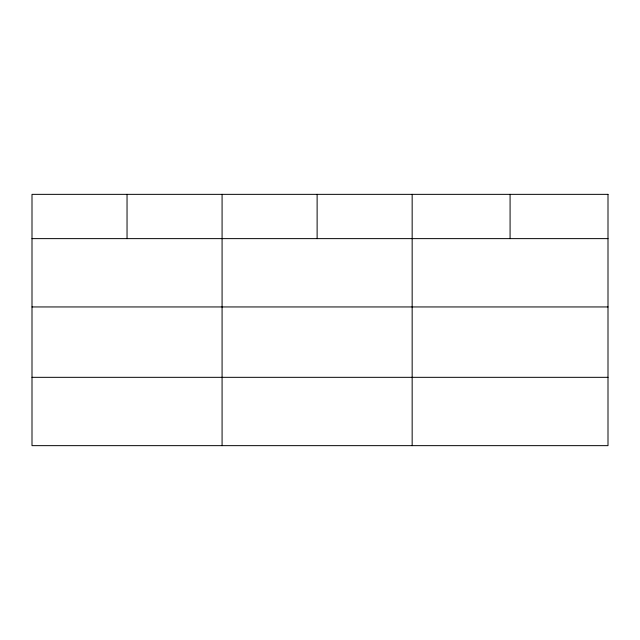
<?xml version="1.0" encoding="UTF-8"?>
<svg xmlns="http://www.w3.org/2000/svg" width="640" height="640" viewBox="0 0 640 640"><rect width="100%" height="100%" fill="white"/><g stroke="black" fill="none" stroke-linecap="round" stroke-linejoin="round"><path stroke-width="0.96" d="M32 238.624L608 238.624M32 306.944L608 306.944M32 377.328L608 377.328M510.08 194.352L510.08 238.624M412.16 194.352L412.16 445.648M317.12 194.352L317.12 238.624M222.08 194.352L222.08 445.648M127.04 194.352L127.04 238.624M608 194.352L32 194.352L32 445.648L608 445.648L608 194.352"/></g></svg>
